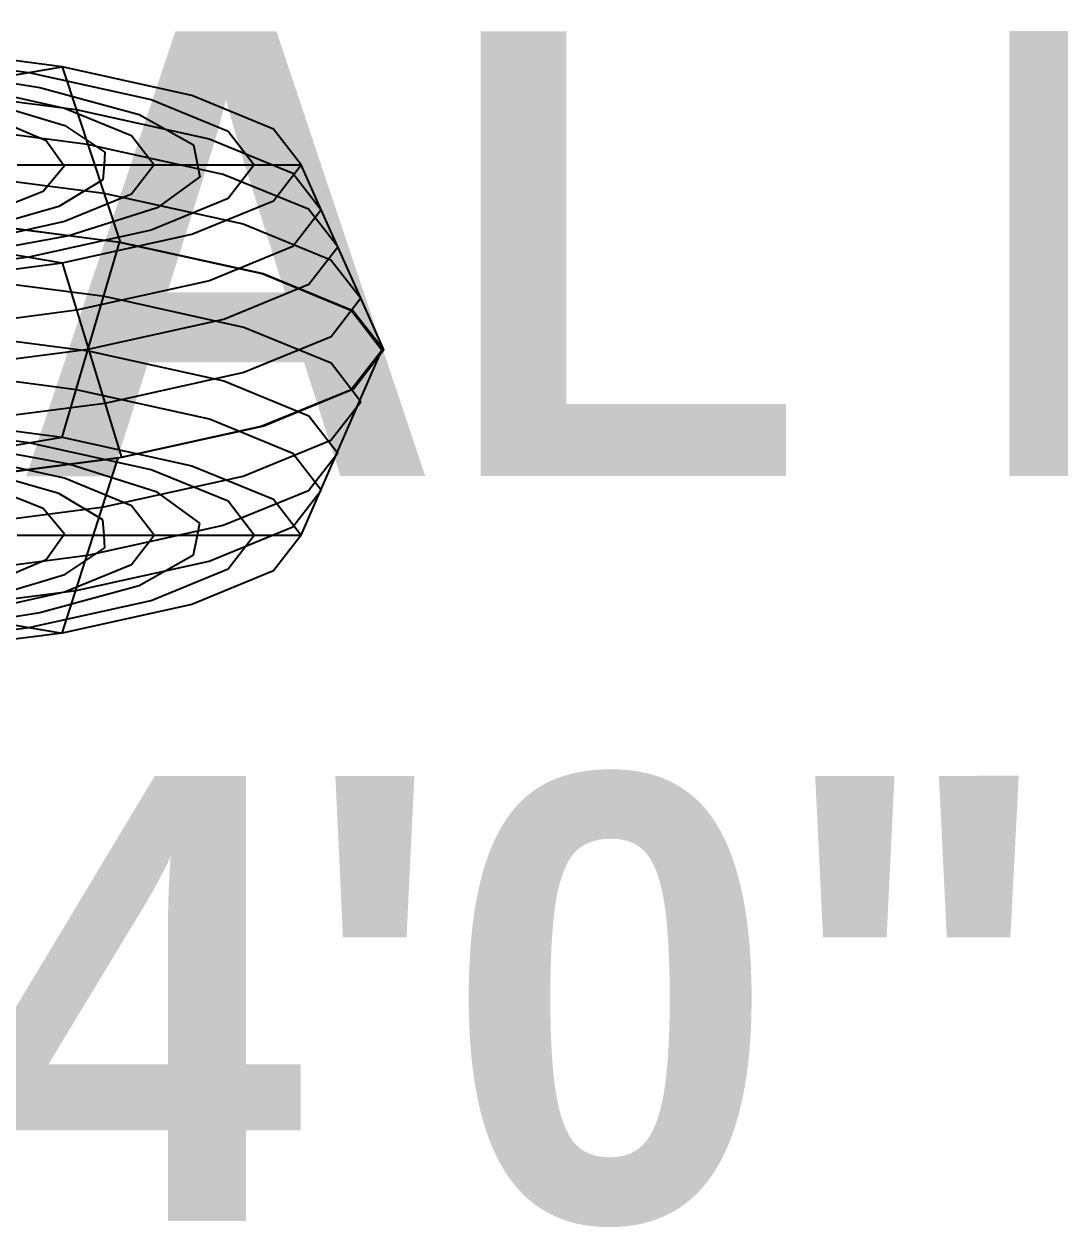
# Model space of a CAD drawing. Header units: inches. Extents: x 9636 to 21597, y -10243 to 557.
# Drawn here: x 15206.45 to 15215.76, y -136.85 to -126.02 of the extents above; entities that cross this region are included whole.
import ezdxf

# ---------------------------------------------------------------- set-up
doc = ezdxf.new("R2010")
doc.units = ezdxf.units.IN
doc.header["$MEASUREMENT"] = 0
doc.layers.add('Edges', color=7, linetype='Continuous')
doc.styles.add('MtXpl_Stylus_BT', font='')
doc.styles.get('MtXpl_Stylus_BT').set_extended_font_data('Stylus BT', bold=True)

# ---------------------------------------------------------------- blocks, each defined once
blk = doc.blocks.new('Industrial Oscillating Fan pl')
at = {"layer": 'Edges'}
for p, q in [((72.048, 38.46), (68.437, 38.93)), ((67.936, 38.783), (71.339, 38.34)), ((70.482, 38.195), (71.339, 38.34)), ((71.339, 38.34), (72.048, 38.46)), ((71.339, 38.34), (73.95, 37.763)), ((72.048, 38.46), (73.246, 34.72)), ((74.819, 37.848), (72.048, 38.46)), ((69.83, 38.084), (72.102, 37.582)), ((70.482, 38.195), (71.576, 38.021)), ((68.647, 38.033), (72.348, 37.551)), ((71.576, 38.021), (73.692, 37.444)), ((76.56, 37.135), (74.819, 37.848)), ((70.399, 37.725), (72.103, 37.21)), ((72.102, 37.582), (73.53, 36.997)), ((72.348, 37.551), (75.187, 36.924)), ((73.95, 37.763), (75.592, 37.091)), ((72.593, 36.807), (68.819, 37.297)), ((70.507, 37.399), (71.711, 36.891)), ((73.692, 37.444), (74.856, 36.794)), ((72.103, 37.21), (72.963, 36.638)), ((75.592, 37.091), (76.152, 36.369)), ((77.154, 36.369), (76.56, 37.135)), ((71.711, 36.891), (72.081, 36.369)), ((75.489, 36.167), (72.593, 36.807)), ((73.53, 36.997), (74.017, 36.369)), ((74.856, 36.794), (74.939, 36.369)), ((75.187, 36.924), (76.973, 36.193)), ((72.963, 36.638), (72.944, 36.369)), ((69.06, 36.268), (72.936, 35.765)), ((71.092, 36.369), (72.081, 36.369)), ((72.098, 36.347), (71.641, 35.804)), ((72.081, 36.369), (72.944, 36.369)), ((72.081, 36.369), (72.098, 36.347)), ((72.944, 36.369), (72.921, 36.047)), ((72.944, 36.369), (74.017, 36.369)), ((74.017, 36.369), (73.53, 35.742)), ((74.017, 36.369), (74.939, 36.369)), ((74.939, 36.369), (74.989, 36.115)), ((74.939, 36.369), (76.152, 36.369)), ((76.152, 36.369), (75.592, 35.648)), ((76.152, 36.369), (77.154, 36.369)), ((76.56, 35.604), (77.154, 36.369)), ((77.154, 36.369), (78.877, 32.421)), ((72.921, 36.047), (71.979, 35.479)), ((74.989, 36.115), (74.081, 35.454)), ((77.311, 35.422), (75.489, 36.167)), ((76.973, 36.193), (77.583, 35.409)), ((71.641, 35.804), (70.372, 35.3)), ((73.53, 35.742), (72.102, 35.157)), ((72.936, 35.765), (75.912, 35.108)), ((71.979, 35.479), (70.202, 34.971)), ((75.592, 35.648), (73.95, 34.976)), ((74.819, 34.891), (76.56, 35.604)), ((69.271, 35.236), (73.246, 34.72)), ((73.314, 34.715), (69.346, 35.233)), ((74.081, 35.454), (72.195, 34.855)), ((77.583, 35.409), (76.976, 34.625)), ((77.934, 34.623), (77.311, 35.422)), ((72.102, 35.157), (69.83, 34.655)), ((73.95, 34.976), (71.339, 34.399)), ((75.912, 35.108), (77.784, 34.343)), ((72.195, 34.855), (70.482, 34.544)), ((72.048, 34.279), (74.819, 34.891)), ((72.048, 30.557), (73.314, 34.715)), ((73.246, 34.72), (76.297, 34.047)), ((76.358, 34.041), (73.314, 34.715)), ((70.482, 34.544), (71.339, 34.399)), ((76.976, 34.625), (75.192, 33.894)), ((77.316, 33.823), (77.934, 34.623)), ((71.339, 34.399), (67.936, 33.956)), ((68.437, 33.809), (72.048, 34.279)), ((71.339, 34.399), (72.048, 34.279)), ((72.048, 34.279), (73.274, 30.12)), ((77.784, 34.343), (78.426, 33.522)), ((76.297, 34.047), (78.218, 33.263)), ((78.269, 33.256), (76.358, 34.041)), ((72.957, 33.558), (70.2, 33.917)), ((75.192, 33.894), (72.355, 33.267)), ((75.498, 33.078), (77.316, 33.823)), ((75.927, 32.9), (72.957, 33.558)), ((78.426, 33.522), (77.792, 32.701)), ((72.355, 33.267), (68.656, 32.785)), ((78.218, 33.263), (78.877, 32.421)), ((78.917, 32.414), (78.269, 33.256)), ((72.606, 32.438), (75.498, 33.078)), ((77.792, 32.135), (75.927, 32.9)), ((68.835, 32.889), (72.606, 32.398)), ((77.792, 32.701), (75.927, 31.935)), ((68.835, 31.946), (72.606, 32.438)), ((72.606, 32.398), (75.498, 31.758)), ((78.877, 32.421), (78.229, 31.579)), ((78.258, 31.573), (78.917, 32.414)), ((78.917, 32.414), (78.426, 31.313)), ((78.426, 31.313), (77.792, 32.135)), ((72.355, 31.569), (69.342, 31.961)), ((75.927, 31.935), (72.957, 31.278)), ((75.498, 31.758), (77.316, 31.012)), ((75.192, 30.941), (72.355, 31.569)), ((78.229, 31.579), (76.318, 30.794)), ((76.338, 30.788), (78.258, 31.573)), ((72.957, 31.278), (69.086, 30.773)), ((77.784, 30.492), (78.426, 31.313)), ((78.426, 31.313), (77.934, 30.213)), ((68.506, 31.018), (72.048, 30.557)), ((76.976, 30.21), (75.192, 30.941)), ((77.316, 31.012), (77.934, 30.213)), ((71.339, 30.437), (68.319, 30.83)), ((76.318, 30.794), (73.274, 30.12)), ((73.286, 30.115), (76.338, 30.788)), ((70.482, 30.291), (71.339, 30.437)), ((71.339, 30.437), (72.048, 30.557)), ((73.95, 29.859), (71.339, 30.437)), ((72.048, 30.557), (74.819, 29.944)), ((75.912, 29.727), (77.784, 30.492)), ((73.274, 30.12), (69.306, 29.603)), ((69.311, 29.599), (73.286, 30.115)), ((72.102, 29.678), (69.83, 30.181)), ((72.195, 29.981), (70.482, 30.291)), ((72.048, 26.375), (73.286, 30.115)), ((77.583, 29.426), (76.976, 30.21)), ((77.934, 30.213), (77.311, 29.413)), ((77.934, 30.213), (77.583, 29.426)), ((71.979, 29.357), (70.202, 29.865)), ((74.081, 29.381), (72.195, 29.981)), ((75.592, 29.187), (73.95, 29.859)), ((74.819, 29.944), (76.56, 29.231)), ((73.53, 29.093), (72.102, 29.678)), ((72.936, 29.071), (75.912, 29.727)), ((71.641, 29.031), (70.372, 29.535)), ((72.921, 28.788), (71.979, 29.357)), ((74.989, 28.72), (74.081, 29.381)), ((77.311, 29.413), (75.489, 28.668)), ((76.973, 28.642), (77.583, 29.426)), ((77.583, 29.426), (77.154, 28.466)), ((69.06, 28.567), (72.936, 29.071)), ((74.017, 28.466), (73.53, 29.093)), ((76.152, 28.466), (75.592, 29.187)), ((76.56, 29.231), (77.154, 28.466)), ((72.098, 28.489), (71.641, 29.031)), ((72.944, 28.466), (72.921, 28.788)), ((75.489, 28.668), (72.593, 28.029)), ((74.939, 28.466), (74.989, 28.72)), ((75.187, 27.911), (76.973, 28.642)), ((71.092, 28.466), (72.081, 28.466)), ((71.711, 27.945), (72.081, 28.466)), ((72.081, 28.466), (72.098, 28.489)), ((72.081, 28.466), (72.944, 28.466)), ((72.944, 28.466), (74.017, 28.466)), ((72.963, 28.198), (72.944, 28.466)), ((73.53, 27.838), (74.017, 28.466)), ((74.017, 28.466), (74.939, 28.466)), ((74.856, 28.041), (74.939, 28.466)), ((74.939, 28.466), (76.152, 28.466)), ((75.592, 27.745), (76.152, 28.466)), ((76.152, 28.466), (77.154, 28.466)), ((77.154, 28.466), (76.56, 27.701)), ((72.593, 28.029), (68.819, 27.538)), ((72.103, 27.626), (72.963, 28.198)), ((73.692, 27.391), (74.856, 28.041)), ((70.507, 27.436), (71.711, 27.945)), ((72.102, 27.253), (73.53, 27.838)), ((72.348, 27.284), (75.187, 27.911)), ((70.399, 27.111), (72.103, 27.626)), ((73.95, 27.072), (75.592, 27.745)), ((76.56, 27.701), (74.819, 26.987)), ((68.647, 26.803), (72.348, 27.284)), ((69.83, 26.751), (72.102, 27.253)), ((71.576, 26.814), (73.692, 27.391)), ((71.339, 26.495), (73.95, 27.072)), ((74.819, 26.987), (72.048, 26.375)), ((70.482, 26.641), (71.576, 26.814)), ((67.936, 26.052), (71.339, 26.495)), ((70.482, 26.641), (71.339, 26.495)), ((71.339, 26.495), (72.048, 26.375)), ((72.048, 26.375), (68.437, 25.905))]:
    blk.add_line(p, q, dxfattribs=at)
blk = doc.blocks.new('shht')
at = {"color": 251, "true_color": 0x636466, "style": 'MtXpl_Stylus_BT'}
for s, p in [('TRIAL ROOM 2', (15165.047, -2289.309)), ('4\'0"-3\'9"', (15173.318, -2296.003))]:
    blk.add_text(s, height=4, rotation=0.0094, dxfattribs=at).set_placement(p)

msp = doc.modelspace()

# ---------------------------------------------------------------- block references
msp.add_blockref('shht', (32.669, 2159.219))
at = {"xscale": -0.4211558411350648, "yscale": 0.4211558411350648, "zscale": 0.4211558411350648, "rotation": 180}
msp.add_blockref('Industrial Oscillating Fan pl', (15176.445, -115.301), dxfattribs=at)

doc.saveas('drawing.dxf')
